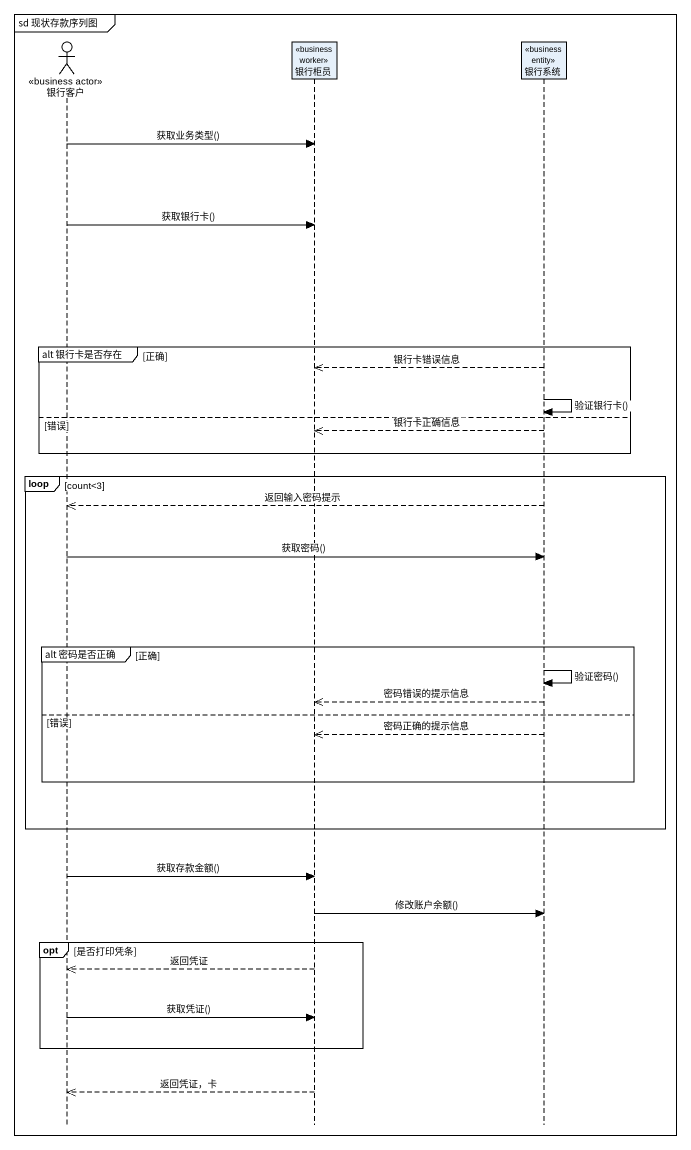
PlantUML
@startuml
mainframe sd 现状存款序列图
hide footbox
actor 银行客户 <<business actor>>
participant 银行柜员 <<business worker>>
participant 银行系统 <<business entity>>

银行客户 -> 银行柜员 : 获取业务类型()
银行客户 -> 银行柜员 : 获取银行卡()
group alt 银行卡是否存在 [正确]
  银行系统 -->> 银行柜员 : 银行卡错误信息
  银行系统 -> 银行系统 : 验证银行卡()
else 错误
  银行系统 -->> 银行柜员 : 银行卡正确信息
end
loop count<3
  银行系统 -->> 银行客户 : 返回输入密码提示
  银行客户 -> 银行系统 : 获取密码()
  group alt 密码是否正确 [正确]
    银行系统 -> 银行系统 : 验证密码()
    银行系统 -->> 银行柜员 : 密码错误的提示信息
  else 错误
    银行系统 -->> 银行柜员 : 密码正确的提示信息
  end
end
银行客户 -> 银行柜员 : 获取存款金额()
银行柜员 -> 银行系统 : 修改账户余额()
opt 是否打印凭条
  银行柜员 -->> 银行客户 : 返回凭证
  银行客户 -> 银行柜员 : 获取凭证()
end
银行柜员 -->> 银行客户 : 返回凭证，卡
@enduml
